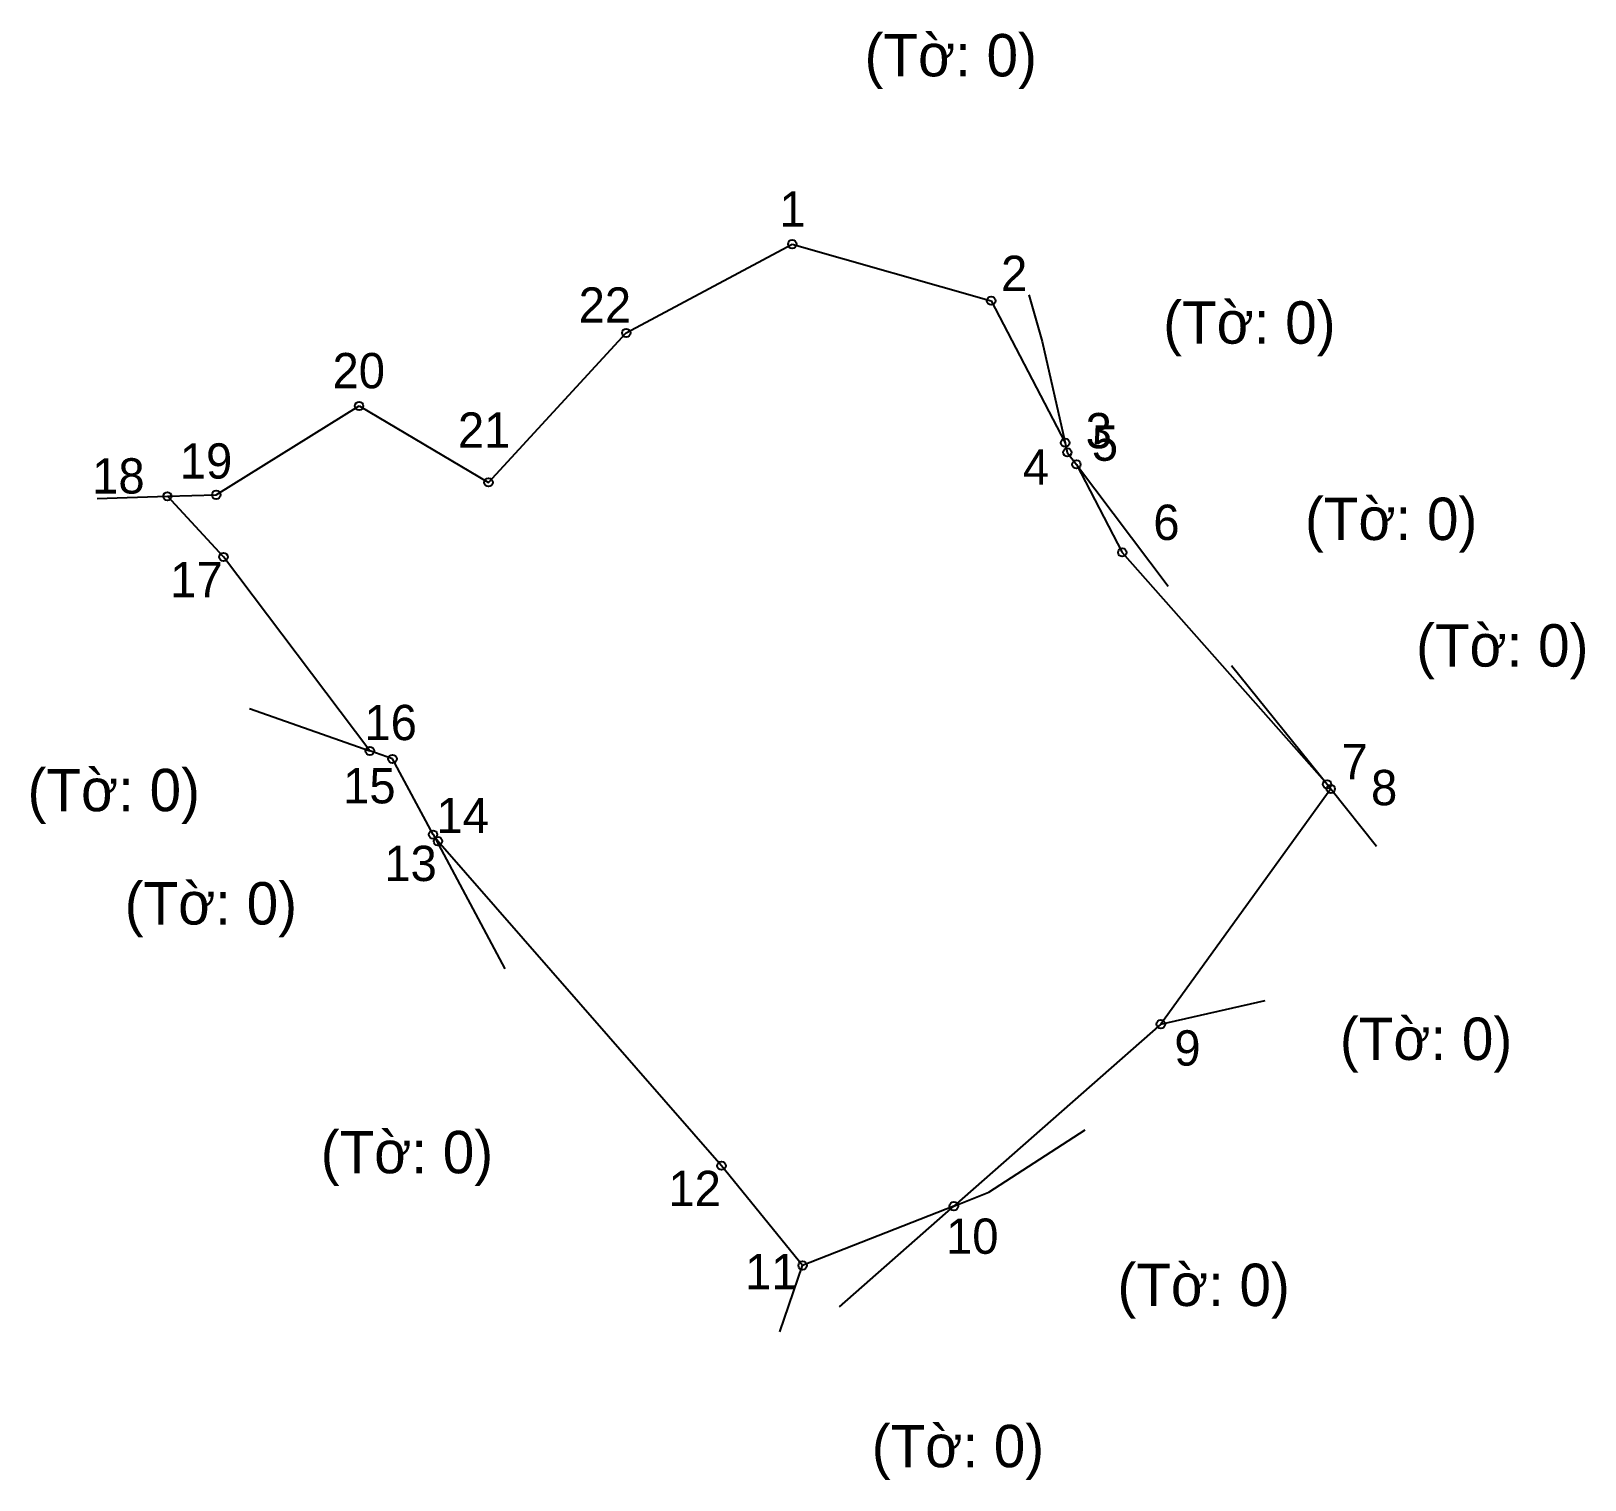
# Model space of a CAD drawing. Extents: x 549161 to 549312, y 1823124 to 1823265.
import ezdxf

# ---------------------------------------------------------------- set-up
doc = ezdxf.new("R2010")
doc.units = 0
for name, color, linetype in [('CanhThua', 7, 'Continuous'), ('MocDinhThua', 7, 'Continuous'), ('NhanTuCan', 7, 'Continuous'), ('RauThua', 7, 'Continuous'), ('SoHieuDinhThua', 7, 'Continuous')]:
    doc.layers.add(name, color=color, linetype=linetype)

msp = doc.modelspace()

# ---------------------------------------------------------------- linework, layer by layer
at = {"layer": 'CanhThua'}
for p, q in [((549218.91, 1823235.76), (549235.03, 1823244.38)), ((549235.03, 1823244.38), (549254.34, 1823238.89)), ((549254.34, 1823238.89), (549261.53, 1823225.1)), ((549205.53, 1823221.25), (549218.91, 1823235.76)), ((549179.09, 1823220.05), (549192.96, 1823228.67)), ((549192.96, 1823228.67), (549205.53, 1823221.25)), ((549261.53, 1823225.1), (549261.74, 1823224.17)), ((549261.74, 1823224.17), (549262.62, 1823223)), ((549262.62, 1823223), (549267.08, 1823214.46)), ((549174.34, 1823219.9), (549179.09, 1823220.05)), ((549179.8, 1823214.01), (549174.34, 1823219.9)), ((549194.01, 1823195.18), (549179.8, 1823214.01)), ((549267.08, 1823214.46), (549286.96, 1823191.94)), ((549196.21, 1823194.4), (549194.01, 1823195.18)), ((549200.14, 1823187.06), (549196.21, 1823194.4)), ((549286.96, 1823191.94), (549287.32, 1823191.49)), ((549287.32, 1823191.49), (549270.82, 1823168.65)), ((549200.62, 1823186.42), (549200.14, 1823187.06)), ((549228.15, 1823154.91), (549200.62, 1823186.42)), ((549270.82, 1823168.65), (549250.72, 1823150.99)), ((549236.03, 1823145.23), (549228.15, 1823154.91)), ((549250.72, 1823150.99), (549236.03, 1823145.23))]:
    msp.add_line(p, q, dxfattribs=at)
at = {"layer": 'MocDinhThua'}
for centre in [(549235.03, 1823244.38), (549254.34, 1823238.89), (549218.91, 1823235.76), (549192.96, 1823228.67), (549261.53, 1823225.1), (549261.74, 1823224.17), (549262.62, 1823223), (549205.53, 1823221.25), (549174.34, 1823219.9), (549179.09, 1823220.05), (549267.08, 1823214.46), (549179.8, 1823214.01), (549194.01, 1823195.18), (549196.21, 1823194.4), (549286.96, 1823191.94), (549287.32, 1823191.49), (549200.14, 1823187.06), (549200.62, 1823186.42), (549270.82, 1823168.65), (549228.15, 1823154.91), (549250.72, 1823150.99), (549236.03, 1823145.23)]:
    msp.add_circle(centre, 0.411, dxfattribs=at)
at = {"layer": 'RauThua'}
for p, q in [((549258.01, 1823239.47), (549259.3, 1823234.92)), ((549259.3, 1823234.92), (549261.53, 1823225.1)), ((549262.62, 1823223), (549271.54, 1823211.18)), ((549167.51, 1823219.68), (549174.34, 1823219.9)), ((549277.69, 1823203.48), (549286.96, 1823191.94)), ((549182.31, 1823199.3), (549194.01, 1823195.18)), ((549286.96, 1823191.94), (549287.34, 1823191.51)), ((549286.96, 1823191.94), (549287.34, 1823191.51)), ((549287.32, 1823191.49), (549287.34, 1823191.51)), ((549287.32, 1823191.49), (549287.34, 1823191.51)), ((549287.32, 1823191.49), (549291.77, 1823185.95)), ((549200.14, 1823187.06), (549207.12, 1823174.01)), ((549270.82, 1823168.65), (549280.94, 1823170.96)), ((549254.13, 1823152.33), (549263.48, 1823158.4)), ((549250.72, 1823150.99), (549254.13, 1823152.33)), ((549239.6, 1823141.22), (549250.72, 1823150.99)), ((549233.81, 1823138.79), (549236.03, 1823145.23)), ((549233.81, 1823138.79), (549236.03, 1823145.23))]:
    msp.add_line(p, q, dxfattribs=at)

# ---------------------------------------------------------------- texts
at = {"layer": 'NhanTuCan'}
for p in [(549242.05, 1823260.67), (549271.05, 1823234.72), (549284.82, 1823215.66), (549295.61, 1823203.37), (549160.77, 1823189.33), (549170.2, 1823178.33), (549288.21, 1823165.18), (549189.24, 1823154.18), (549266.61, 1823141.29), (549242.75, 1823125.64)]:
    msp.add_text('(Tờ: 0)', height=4.111, dxfattribs=at).set_placement(p)
at = {"layer": 'SoHieuDinhThua'}
for s, height, p in [('1', 3.43, (549233.78, 1823246.07)), ('2', 3.43, (549255.3, 1823239.83)), ('22', 3.426, (549214.28, 1823236.76)), ('20', 3.426, (549190.38, 1823230.39)), ('21', 3.426, (549202.56, 1823224.62)), ('3', 3.43, (549263.52, 1823224.56)), ('5', 3.43, (549264.12, 1823223.35)), ('19', 3.426, (549175.55, 1823221.62)), ('18', 3.426, (549167.04, 1823220.17)), ('4', 3.43, (549257.42, 1823221.02)), ('6', 3.43, (549270.09, 1823215.66)), ('17', 3.426, (549174.62, 1823210.1)), ('16', 3.426, (549193.48, 1823196.23)), ('7', 3.43, (549288.36, 1823192.43)), ('15', 3.426, (549191.41, 1823190.09)), ('8', 3.43, (549291.23, 1823189.91)), ('14', 3.426, (549200.48, 1823187.2)), ('13', 3.426, (549195.41, 1823182.55)), ('9', 3.43, (549272.13, 1823164.63)), ('12', 3.426, (549223, 1823150.99)), ('10', 3.426, (549249.96, 1823146.36)), ('11', 3.426, (549230.44, 1823142.92))]:
    msp.add_text(s, height=height, dxfattribs=at).set_placement(p)

doc.saveas('drawing.dxf')
